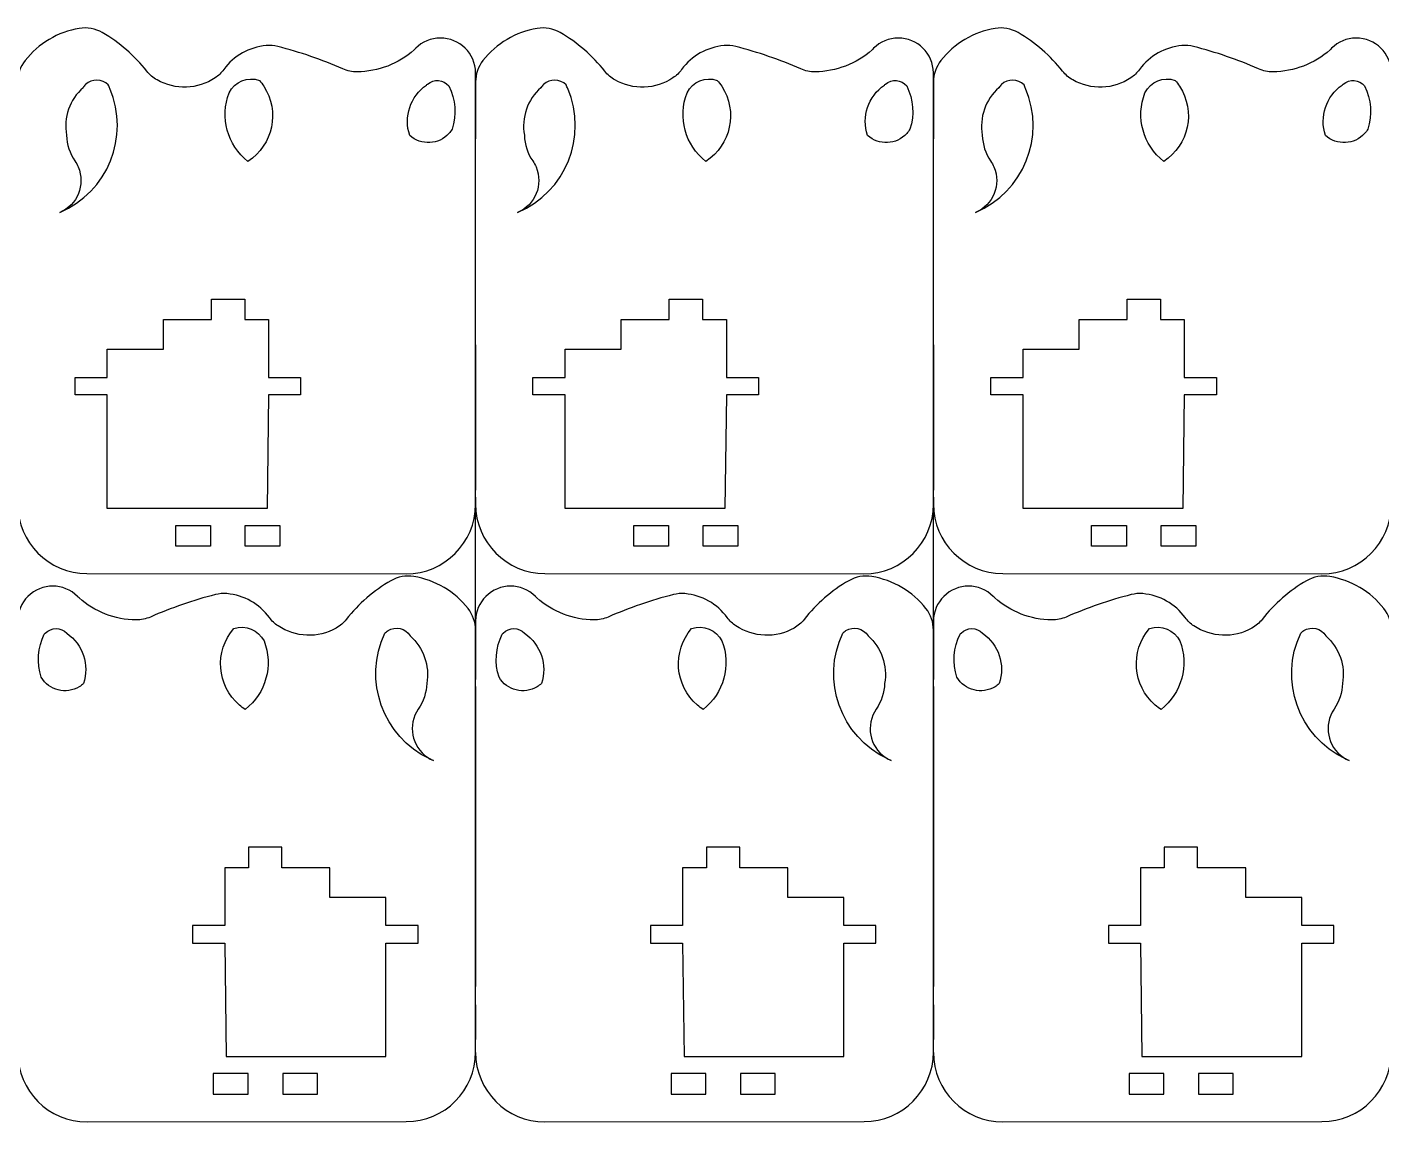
# Model space of a CAD drawing. Header units: inches. Extents: x -1166 to 134, y 1090 to 1990.
# Drawn here: x -211.2 to -15.9, y 1422.3 to 1580.1 of the extents above; entities that cross this region are included whole.
import ezdxf

# ---------------------------------------------------------------- set-up
doc = ezdxf.new("R2010")
doc.units = ezdxf.units.IN
doc.header["$MEASUREMENT"] = 0
doc.layers.add('Corte exterior', color=7, linetype='Continuous')
doc.layers.add('grabado linea medio', color=7, linetype='Continuous')

# ---------------------------------------------------------------- blocks, each defined once
blk = doc.blocks.new('block 279')
at = {"layer": 'Corte exterior', "color": 1, "lineweight": 25}
blk.add_lwpolyline([(-146.51, 1439.18), (-146.51, 1434.18)], dxfattribs=at)
blk = doc.blocks.new('block 285')
at = {"layer": 'Corte exterior', "color": 1, "lineweight": 25}
blk.add_open_spline([(-212.51, 1432.3), (-212.51, 1426.77), (-208.04, 1422.3), (-202.51, 1422.3), (-202.51, 1422.3), (-202.51, 1422.3), (-202.5, 1422.3), (-202.5, 1422.3), (-156.5, 1422.34), (-156.5, 1422.34), (-150.98, 1422.35), (-146.51, 1426.82), (-146.51, 1432.34), (-146.51, 1432.34), (-146.51, 1493.18), (-146.51, 1493.18), (-146.51, 1494.3), (-146.89, 1495.39), (-147.58, 1496.27), (-149.52, 1498.73), (-152.3, 1500.38), (-155.39, 1500.9), (-156.54, 1501.09), (-157.71, 1500.87), (-158.71, 1500.29), (-161.19, 1498.86), (-163.37, 1496.97), (-165.14, 1494.72), (-165.54, 1494.21), (-166.03, 1493.79), (-166.6, 1493.47), (-169.22, 1491.97), (-172.47, 1492.1), (-174.97, 1493.78), (-175.46, 1494.1), (-175.88, 1494.51), (-176.22, 1494.98), (-177.67, 1496.95), (-179.9, 1498.21), (-182.34, 1498.43), (-182.9, 1498.47), (-183.46, 1498.43), (-184.01, 1498.29), (-187.21, 1497.47), (-190.35, 1496.39), (-193.38, 1495.06), (-194.03, 1494.77), (-194.74, 1494.63), (-195.45, 1494.64), (-198.48, 1494.67), (-201.41, 1495.8), (-203.67, 1497.82), (-203.75, 1497.89), (-203.82, 1497.95), (-203.89, 1498.02), (-205.86, 1500), (-209.05, 1500), (-211.03, 1498.03), (-211.97, 1497.1), (-212.5, 1495.82), (-212.51, 1494.5), (-212.51, 1494.5), (-212.51, 1512.33), (-212.51, 1512.33), (-212.51, 1512.33), (-212.51, 1511.33), (-212.51, 1511.33), (-212.51, 1505.82), (-208.04, 1501.34), (-202.52, 1501.33), (-202.52, 1501.33), (-156.52, 1501.29), (-156.52, 1501.29), (-151, 1501.28), (-146.52, 1505.76), (-146.51, 1511.28), (-146.51, 1511.28), (-146.51, 1511.29), (-146.51, 1511.29), (-146.51, 1511.29), (-146.51, 1573.49), (-146.51, 1573.49), (-146.53, 1576.28), (-148.81, 1578.52), (-151.6, 1578.5), (-152.93, 1578.49), (-154.2, 1577.96), (-155.14, 1577.02), (-155.21, 1576.95), (-155.28, 1576.88), (-155.35, 1576.81), (-157.62, 1574.79), (-160.54, 1573.66), (-163.58, 1573.63), (-164.29, 1573.62), (-164.99, 1573.77), (-165.64, 1574.05), (-168.67, 1575.39), (-171.81, 1576.47), (-175.02, 1577.28), (-175.56, 1577.42), (-176.13, 1577.47), (-176.69, 1577.42), (-179.13, 1577.2), (-181.36, 1575.95), (-182.8, 1573.97), (-183.15, 1573.5), (-183.57, 1573.1), (-184.05, 1572.77), (-186.56, 1571.09), (-189.8, 1570.97), (-192.42, 1572.46), (-192.99, 1572.78), (-193.49, 1573.21), (-193.89, 1573.72), (-195.65, 1575.97), (-197.83, 1577.86), (-200.31, 1579.29), (-201.31, 1579.87), (-202.49, 1580.08), (-203.63, 1579.89), (-206.72, 1579.38), (-209.51, 1577.73), (-211.44, 1575.26), (-212.13, 1574.38), (-212.51, 1573.29), (-212.51, 1572.17), (-212.51, 1572.17), (-212.51, 1564), (-212.51, 1564)], degree=3, knots=[0, 0, 0, 0, 1, 1, 1, 2, 2, 2, 3, 3, 3, 4, 4, 4, 5, 5, 5, 6, 6, 6, 7, 7, 7, 8, 8, 8, 9, 9, 9, 10, 10, 10, 11, 11, 11, 12, 12, 12, 13, 13, 13, 14, 14, 14, 15, 15, 15, 16, 16, 16, 17, 17, 17, 18, 18, 18, 19, 19, 19, 20, 20, 20, 21, 21, 21, 22, 22, 22, 23, 23, 23, 24, 24, 24, 25, 25, 25, 26, 26, 26, 27, 27, 27, 28, 28, 28, 29, 29, 29, 30, 30, 30, 31, 31, 31, 32, 32, 32, 33, 33, 33, 34, 34, 34, 35, 35, 35, 36, 36, 36, 37, 37, 37, 38, 38, 38, 39, 39, 39, 40, 40, 40, 41, 41, 41, 42, 42, 42, 43, 43, 43, 43], dxfattribs=at)
blk = doc.blocks.new('block 295')
at = {"layer": 'Corte exterior', "color": 1, "lineweight": 25}
blk.add_lwpolyline([(-184.31, 1426.28), (-179.31, 1426.28), (-179.31, 1429.28), (-184.31, 1429.28), (-184.31, 1426.28)], dxfattribs=at)
blk = doc.blocks.new('block 300')
at = {"layer": 'Corte exterior', "color": 1, "lineweight": 25}
blk.add_lwpolyline([(-174.31, 1426.28), (-169.31, 1426.28), (-169.31, 1429.28), (-174.31, 1429.28), (-174.31, 1426.28)], dxfattribs=at)
blk = doc.blocks.new('block 305')
at = {"layer": 'Corte exterior', "color": 1, "lineweight": 25}
blk.add_open_spline([(-209.13, 1486.37), (-207.99, 1484.48), (-205.53, 1483.87), (-203.64, 1485.01), (-203.42, 1485.15), (-203.21, 1485.3), (-203.02, 1485.47), (-202.13, 1488.16), (-203.11, 1491.12), (-205.44, 1492.73), (-206.29, 1493.59), (-207.67, 1493.6), (-208.53, 1492.75), (-208.58, 1492.71), (-208.62, 1492.66), (-208.67, 1492.61), (-209.63, 1490.67), (-209.8, 1488.43), (-209.13, 1486.37)], degree=3, knots=[0, 0, 0, 0, 1, 1, 1, 2, 2, 2, 3, 3, 3, 4, 4, 4, 5, 5, 5, 6, 6, 6, 6], dxfattribs=at)
blk = doc.blocks.new('block 310')
at = {"layer": 'Corte exterior', "color": 1, "lineweight": 25}
blk.add_open_spline([(-179.71, 1481.73), (-176.73, 1484.07), (-175.63, 1488.08), (-177, 1491.61), (-177.8, 1493.21), (-179.66, 1493.98), (-181.36, 1493.4), (-184.18, 1490.13), (-183.82, 1485.18), (-180.54, 1482.36), (-180.28, 1482.13), (-180, 1481.92), (-179.71, 1481.73)], degree=3, knots=[0, 0, 0, 0, 1, 1, 1, 2, 2, 2, 3, 3, 3, 4, 4, 4, 4], dxfattribs=at)
blk = doc.blocks.new('block 315')
at = {"layer": 'Corte exterior', "color": 1, "lineweight": 25}
blk.add_open_spline([(-152.58, 1474.37), (-152.89, 1474.5), (-153.18, 1474.66), (-153.45, 1474.85), (-155.73, 1476.4), (-156.32, 1479.52), (-154.76, 1481.8), (-154.01, 1482.89), (-153.59, 1484.17), (-153.55, 1485.49), (-153.1, 1488.04), (-154, 1490.64), (-155.95, 1492.36), (-156.62, 1493.44), (-158.05, 1493.77), (-159.13, 1493.1), (-159.29, 1493), (-159.44, 1492.88), (-159.57, 1492.74), (-162.79, 1485.95), (-159.9, 1477.83), (-153.1, 1474.6), (-152.93, 1474.52), (-152.76, 1474.45), (-152.58, 1474.37)], degree=3, knots=[0, 0, 0, 0, 1, 1, 1, 2, 2, 2, 3, 3, 3, 4, 4, 4, 5, 5, 5, 6, 6, 6, 7, 7, 7, 8, 8, 8, 8], dxfattribs=at)
blk = doc.blocks.new('block 320')
at = {"layer": 'Corte exterior', "color": 1, "lineweight": 25}
blk.add_lwpolyline([(-184.71, 1508.27), (-184.71, 1505.27), (-189.71, 1505.27), (-189.71, 1508.27), (-184.71, 1508.27)], dxfattribs=at)
blk = doc.blocks.new('block 325')
at = {"layer": 'Corte exterior', "color": 1, "lineweight": 25}
blk.add_lwpolyline([(-174.71, 1508.27), (-174.71, 1505.27), (-179.71, 1505.27), (-179.71, 1508.27), (-174.71, 1508.27)], dxfattribs=at)
blk = doc.blocks.new('block 330')
at = {"layer": 'Corte exterior', "color": 1, "lineweight": 25}
blk.add_open_spline([(-206.44, 1553.37), (-203.9, 1554.44), (-202.71, 1557.38), (-203.79, 1559.92), (-203.92, 1560.23), (-204.08, 1560.52), (-204.27, 1560.79), (-205.01, 1561.88), (-205.43, 1563.16), (-205.47, 1564.49), (-205.93, 1567.03), (-205.02, 1569.64), (-203.08, 1571.35), (-202.98, 1571.51), (-202.86, 1571.66), (-202.73, 1571.79), (-201.81, 1572.68), (-200.34, 1572.66), (-199.45, 1571.74), (-199.37, 1571.57), (-199.3, 1571.39), (-199.22, 1571.22), (-196.28, 1564.3), (-199.52, 1556.3), (-206.44, 1553.37)], degree=3, knots=[0, 0, 0, 0, 1, 1, 1, 2, 2, 2, 3, 3, 3, 4, 4, 4, 5, 5, 5, 6, 6, 6, 7, 7, 7, 8, 8, 8, 8], dxfattribs=at)
blk = doc.blocks.new('block 335')
at = {"layer": 'Corte exterior', "color": 1, "lineweight": 25}
blk.add_open_spline([(-177.66, 1572.4), (-179.36, 1572.97), (-181.22, 1572.21), (-182.03, 1570.6), (-183.39, 1567.07), (-182.29, 1563.07), (-179.32, 1560.72), (-175.7, 1563.09), (-174.67, 1567.94), (-177.04, 1571.56), (-177.23, 1571.85), (-177.44, 1572.13), (-177.66, 1572.4)], degree=3, knots=[0, 0, 0, 0, 1, 1, 1, 2, 2, 2, 3, 3, 3, 4, 4, 4, 4], dxfattribs=at)
blk = doc.blocks.new('block 340')
at = {"layer": 'Corte exterior', "color": 1, "lineweight": 25}
blk.add_open_spline([(-150.36, 1571.6), (-151.14, 1572.52), (-152.51, 1572.64), (-153.44, 1571.86), (-153.49, 1571.82), (-153.54, 1571.77), (-153.58, 1571.72), (-155.91, 1570.11), (-156.9, 1567.15), (-156, 1564.47), (-154.36, 1562.99), (-151.83, 1563.11), (-150.35, 1564.75), (-150.18, 1564.94), (-150.03, 1565.15), (-149.89, 1565.37), (-149.23, 1567.42), (-149.39, 1569.66), (-150.36, 1571.6)], degree=3, knots=[0, 0, 0, 0, 1, 1, 1, 2, 2, 2, 3, 3, 3, 4, 4, 4, 5, 5, 5, 6, 6, 6, 6], dxfattribs=at)
blk = doc.blocks.new('block 344')
at = {"layer": 'Corte exterior', "color": 1, "lineweight": 25}
blk.add_lwpolyline([(-146.51, 1535.3), (-146.51, 1563)], dxfattribs=at)
blk = doc.blocks.new('block 349')
at = {"layer": 'Corte exterior', "color": 1, "lineweight": 25}
blk.add_lwpolyline([(-146.51, 1494.5), (-146.51, 1486.04)], dxfattribs=at)
blk = doc.blocks.new('block 354')
at = {"layer": 'Corte exterior', "color": 1, "lineweight": 25}
blk.add_lwpolyline([(-146.51, 1485.04), (-146.51, 1441.8)], dxfattribs=at)
blk = doc.blocks.new('block 359')
at = {"layer": 'Corte exterior', "color": 1, "lineweight": 25}
blk.add_lwpolyline([(-146.51, 1534.3), (-146.51, 1513.33)], dxfattribs=at)
blk = doc.blocks.new('block 364')
at = {"layer": 'Corte exterior', "color": 1, "lineweight": 25}
blk.add_lwpolyline([(-80.51, 1439.18), (-80.5, 1434.18)], dxfattribs=at)
blk = doc.blocks.new('block 370')
at = {"layer": 'Corte exterior', "color": 1, "lineweight": 25}
blk.add_open_spline([(-146.51, 1432.3), (-146.51, 1426.77), (-142.03, 1422.3), (-136.51, 1422.3), (-136.51, 1422.3), (-136.5, 1422.3), (-136.5, 1422.3), (-136.5, 1422.3), (-90.5, 1422.34), (-90.5, 1422.34), (-84.98, 1422.35), (-80.51, 1426.82), (-80.51, 1432.34), (-80.51, 1432.34), (-80.51, 1493.18), (-80.51, 1493.18), (-80.51, 1494.3), (-80.89, 1495.39), (-81.58, 1496.27), (-83.51, 1498.73), (-86.3, 1500.38), (-89.39, 1500.9), (-90.53, 1501.09), (-91.71, 1500.87), (-92.71, 1500.29), (-95.19, 1498.86), (-97.37, 1496.97), (-99.13, 1494.72), (-99.53, 1494.21), (-100.03, 1493.79), (-100.6, 1493.47), (-103.22, 1491.97), (-106.46, 1492.1), (-108.97, 1493.78), (-109.45, 1494.1), (-109.88, 1494.51), (-110.22, 1494.98), (-111.66, 1496.95), (-113.89, 1498.21), (-116.33, 1498.43), (-116.89, 1498.47), (-117.46, 1498.43), (-118, 1498.29), (-121.21, 1497.47), (-124.35, 1496.39), (-127.38, 1495.06), (-128.03, 1494.77), (-128.73, 1494.63), (-129.44, 1494.64), (-132.48, 1494.67), (-135.4, 1495.8), (-137.67, 1497.82), (-137.74, 1497.89), (-137.82, 1497.95), (-137.89, 1498.02), (-139.85, 1500), (-143.05, 1500), (-145.03, 1498.03), (-145.97, 1497.1), (-146.5, 1495.82), (-146.51, 1494.5), (-146.51, 1494.5), (-146.51, 1512.33), (-146.51, 1512.33), (-146.51, 1512.33), (-146.51, 1511.33), (-146.51, 1511.33), (-146.51, 1505.82), (-142.04, 1501.34), (-136.52, 1501.33), (-136.52, 1501.33), (-90.52, 1501.29), (-90.52, 1501.29), (-84.99, 1501.28), (-80.51, 1505.76), (-80.51, 1511.28), (-80.51, 1511.28), (-80.51, 1511.29), (-80.51, 1511.29), (-80.51, 1511.29), (-80.51, 1573.49), (-80.51, 1573.49), (-80.53, 1576.28), (-82.81, 1578.52), (-85.59, 1578.5), (-86.92, 1578.49), (-88.19, 1577.96), (-89.13, 1577.02), (-89.2, 1576.95), (-89.27, 1576.88), (-89.35, 1576.81), (-91.61, 1574.79), (-94.54, 1573.66), (-97.57, 1573.63), (-98.29, 1573.62), (-98.99, 1573.77), (-99.64, 1574.05), (-102.67, 1575.39), (-105.81, 1576.47), (-109.01, 1577.28), (-109.56, 1577.42), (-110.13, 1577.47), (-110.69, 1577.42), (-113.13, 1577.2), (-115.35, 1575.95), (-116.8, 1573.97), (-117.14, 1573.5), (-117.57, 1573.1), (-118.05, 1572.77), (-120.55, 1571.09), (-123.8, 1570.97), (-126.42, 1572.46), (-126.99, 1572.78), (-127.48, 1573.21), (-127.88, 1573.72), (-129.65, 1575.97), (-131.83, 1577.86), (-134.31, 1579.29), (-135.31, 1579.87), (-136.49, 1580.08), (-137.63, 1579.89), (-140.72, 1579.38), (-143.51, 1577.73), (-145.44, 1575.26), (-146.13, 1574.38), (-146.51, 1573.29), (-146.51, 1572.17), (-146.51, 1572.17), (-146.51, 1564), (-146.51, 1564)], degree=3, knots=[0, 0, 0, 0, 1, 1, 1, 2, 2, 2, 3, 3, 3, 4, 4, 4, 5, 5, 5, 6, 6, 6, 7, 7, 7, 8, 8, 8, 9, 9, 9, 10, 10, 10, 11, 11, 11, 12, 12, 12, 13, 13, 13, 14, 14, 14, 15, 15, 15, 16, 16, 16, 17, 17, 17, 18, 18, 18, 19, 19, 19, 20, 20, 20, 21, 21, 21, 22, 22, 22, 23, 23, 23, 24, 24, 24, 25, 25, 25, 26, 26, 26, 27, 27, 27, 28, 28, 28, 29, 29, 29, 30, 30, 30, 31, 31, 31, 32, 32, 32, 33, 33, 33, 34, 34, 34, 35, 35, 35, 36, 36, 36, 37, 37, 37, 38, 38, 38, 39, 39, 39, 40, 40, 40, 41, 41, 41, 42, 42, 42, 43, 43, 43, 43], dxfattribs=at)
blk = doc.blocks.new('block 375')
at = {"layer": 'Corte exterior', "color": 1, "lineweight": 25}
blk.add_lwpolyline([(-146.51, 1432.3), (-146.51, 1440.8)], dxfattribs=at)
blk = doc.blocks.new('block 380')
at = {"layer": 'Corte exterior', "color": 1, "lineweight": 25}
blk.add_lwpolyline([(-118.31, 1426.28), (-113.31, 1426.28), (-113.31, 1429.28), (-118.31, 1429.28), (-118.31, 1426.28)], dxfattribs=at)
blk = doc.blocks.new('block 385')
at = {"layer": 'Corte exterior', "color": 1, "lineweight": 25}
blk.add_lwpolyline([(-108.31, 1426.28), (-103.31, 1426.28), (-103.31, 1429.28), (-108.31, 1429.28), (-108.31, 1426.28)], dxfattribs=at)
blk = doc.blocks.new('block 390')
at = {"layer": 'Corte exterior', "color": 1, "lineweight": 25}
blk.add_open_spline([(-143.13, 1486.37), (-141.99, 1484.48), (-139.53, 1483.87), (-137.64, 1485.01), (-137.42, 1485.15), (-137.21, 1485.3), (-137.02, 1485.47), (-136.12, 1488.16), (-137.11, 1491.12), (-139.44, 1492.73), (-140.28, 1493.59), (-141.67, 1493.6), (-142.53, 1492.75), (-142.57, 1492.71), (-142.62, 1492.66), (-142.66, 1492.61), (-143.63, 1490.67), (-143.8, 1488.43), (-143.13, 1486.37)], degree=3, knots=[0, 0, 0, 0, 1, 1, 1, 2, 2, 2, 3, 3, 3, 4, 4, 4, 5, 5, 5, 6, 6, 6, 6], dxfattribs=at)
blk = doc.blocks.new('block 395')
at = {"layer": 'Corte exterior', "color": 1, "lineweight": 25}
blk.add_open_spline([(-113.7, 1481.73), (-110.73, 1484.07), (-109.63, 1488.08), (-111, 1491.61), (-111.8, 1493.21), (-113.66, 1493.98), (-115.36, 1493.4), (-118.18, 1490.13), (-117.81, 1485.18), (-114.54, 1482.36), (-114.27, 1482.13), (-113.99, 1481.92), (-113.7, 1481.73)], degree=3, knots=[0, 0, 0, 0, 1, 1, 1, 2, 2, 2, 3, 3, 3, 4, 4, 4, 4], dxfattribs=at)
blk = doc.blocks.new('block 400')
at = {"layer": 'Corte exterior', "color": 1, "lineweight": 25}
blk.add_open_spline([(-86.58, 1474.37), (-86.88, 1474.5), (-87.17, 1474.66), (-87.45, 1474.85), (-89.73, 1476.4), (-90.31, 1479.52), (-88.76, 1481.8), (-88.01, 1482.89), (-87.59, 1484.17), (-87.55, 1485.49), (-87.09, 1488.04), (-88, 1490.64), (-89.94, 1492.36), (-90.62, 1493.44), (-92.05, 1493.77), (-93.13, 1493.1), (-93.29, 1493), (-93.44, 1492.88), (-93.57, 1492.74), (-96.79, 1485.95), (-93.89, 1477.83), (-87.1, 1474.6), (-86.93, 1474.52), (-86.75, 1474.45), (-86.58, 1474.37)], degree=3, knots=[0, 0, 0, 0, 1, 1, 1, 2, 2, 2, 3, 3, 3, 4, 4, 4, 5, 5, 5, 6, 6, 6, 7, 7, 7, 8, 8, 8, 8], dxfattribs=at)
blk = doc.blocks.new('block 405')
at = {"layer": 'Corte exterior', "color": 1, "lineweight": 25}
blk.add_lwpolyline([(-118.71, 1508.27), (-118.71, 1505.27), (-123.71, 1505.27), (-123.71, 1508.27), (-118.71, 1508.27)], dxfattribs=at)
blk = doc.blocks.new('block 410')
at = {"layer": 'Corte exterior', "color": 1, "lineweight": 25}
blk.add_lwpolyline([(-108.71, 1508.27), (-108.71, 1505.27), (-113.71, 1505.27), (-113.71, 1508.27), (-108.71, 1508.27)], dxfattribs=at)
blk = doc.blocks.new('block 415')
at = {"layer": 'Corte exterior', "color": 1, "lineweight": 25}
blk.add_open_spline([(-140.44, 1553.37), (-137.9, 1554.44), (-136.71, 1557.38), (-137.79, 1559.92), (-137.92, 1560.23), (-138.08, 1560.52), (-138.26, 1560.79), (-139.01, 1561.88), (-139.43, 1563.16), (-139.47, 1564.49), (-139.92, 1567.03), (-139.02, 1569.64), (-137.08, 1571.35), (-136.98, 1571.51), (-136.86, 1571.66), (-136.72, 1571.79), (-135.8, 1572.68), (-134.34, 1572.66), (-133.45, 1571.74), (-133.37, 1571.57), (-133.29, 1571.39), (-133.22, 1571.22), (-130.28, 1564.3), (-133.51, 1556.3), (-140.44, 1553.37)], degree=3, knots=[0, 0, 0, 0, 1, 1, 1, 2, 2, 2, 3, 3, 3, 4, 4, 4, 5, 5, 5, 6, 6, 6, 7, 7, 7, 8, 8, 8, 8], dxfattribs=at)
blk = doc.blocks.new('block 420')
at = {"layer": 'Corte exterior', "color": 1, "lineweight": 25}
blk.add_open_spline([(-111.66, 1572.4), (-113.36, 1572.97), (-115.22, 1572.21), (-116.02, 1570.6), (-117.39, 1567.07), (-116.29, 1563.07), (-113.32, 1560.72), (-109.69, 1563.09), (-108.67, 1567.94), (-111.03, 1571.56), (-111.22, 1571.85), (-111.43, 1572.13), (-111.66, 1572.4)], degree=3, knots=[0, 0, 0, 0, 1, 1, 1, 2, 2, 2, 3, 3, 3, 4, 4, 4, 4], dxfattribs=at)
blk = doc.blocks.new('block 425')
at = {"layer": 'Corte exterior', "color": 1, "lineweight": 25}
blk.add_open_spline([(-84.36, 1571.6), (-85.13, 1572.52), (-86.51, 1572.64), (-87.43, 1571.86), (-87.48, 1571.82), (-87.53, 1571.77), (-87.58, 1571.72), (-89.91, 1570.11), (-90.89, 1567.15), (-90, 1564.47), (-88.36, 1562.99), (-85.83, 1563.11), (-84.35, 1564.75), (-84.18, 1564.94), (-84.02, 1565.15), (-83.89, 1565.37), (-83.22, 1567.42), (-83.39, 1569.66), (-84.36, 1571.6)], degree=3, knots=[0, 0, 0, 0, 1, 1, 1, 2, 2, 2, 3, 3, 3, 4, 4, 4, 5, 5, 5, 6, 6, 6, 6], dxfattribs=at)
blk = doc.blocks.new('block 429')
at = {"layer": 'Corte exterior', "color": 1, "lineweight": 25}
blk.add_lwpolyline([(-80.5, 1535.3), (-80.5, 1563)], dxfattribs=at)
blk = doc.blocks.new('block 434')
at = {"layer": 'Corte exterior', "color": 1, "lineweight": 25}
blk.add_lwpolyline([(-80.51, 1494.5), (-80.51, 1486.04)], dxfattribs=at)
blk = doc.blocks.new('block 439')
at = {"layer": 'Corte exterior', "color": 1, "lineweight": 25}
blk.add_lwpolyline([(-80.51, 1485.04), (-80.51, 1441.8)], dxfattribs=at)
blk = doc.blocks.new('block 444')
at = {"layer": 'Corte exterior', "color": 1, "lineweight": 25}
blk.add_lwpolyline([(-80.5, 1534.3), (-80.5, 1513.33)], dxfattribs=at)
blk = doc.blocks.new('block 455')
at = {"layer": 'Corte exterior', "color": 1, "lineweight": 25}
blk.add_open_spline([(-80.51, 1432.3), (-80.51, 1426.77), (-76.03, 1422.3), (-70.51, 1422.3), (-70.5, 1422.3), (-70.5, 1422.3), (-70.5, 1422.3), (-70.5, 1422.3), (-24.5, 1422.34), (-24.5, 1422.34), (-18.98, 1422.35), (-14.51, 1426.82), (-14.51, 1432.34), (-14.51, 1432.34), (-14.51, 1493.18), (-14.51, 1493.18), (-14.51, 1494.3), (-14.88, 1495.39), (-15.58, 1496.27), (-17.51, 1498.73), (-20.3, 1500.38), (-23.39, 1500.9), (-24.53, 1501.09), (-25.7, 1500.87), (-26.71, 1500.29), (-29.18, 1498.86), (-31.36, 1496.97), (-33.13, 1494.72), (-33.53, 1494.21), (-34.03, 1493.79), (-34.59, 1493.47), (-37.22, 1491.97), (-40.46, 1492.1), (-42.97, 1493.78), (-43.45, 1494.1), (-43.87, 1494.51), (-44.22, 1494.98), (-45.66, 1496.95), (-47.89, 1498.21), (-50.33, 1498.43), (-50.89, 1498.47), (-51.46, 1498.43), (-52, 1498.29), (-55.21, 1497.47), (-58.34, 1496.39), (-61.37, 1495.06), (-62.02, 1494.77), (-62.73, 1494.63), (-63.44, 1494.64), (-66.48, 1494.67), (-69.4, 1495.8), (-71.67, 1497.82), (-71.74, 1497.89), (-71.81, 1497.95), (-71.88, 1498.02), (-73.85, 1500), (-77.05, 1500), (-79.02, 1498.03), (-79.96, 1497.1), (-80.5, 1495.82), (-80.51, 1494.5), (-80.51, 1494.5), (-80.5, 1512.33), (-80.5, 1512.33), (-80.5, 1512.33), (-80.5, 1511.33), (-80.5, 1511.33), (-80.5, 1505.82), (-76.03, 1501.34), (-70.52, 1501.33), (-70.52, 1501.33), (-24.51, 1501.29), (-24.51, 1501.29), (-18.99, 1501.28), (-14.51, 1505.76), (-14.5, 1511.28), (-14.5, 1511.28), (-14.5, 1511.29), (-14.5, 1511.29), (-14.5, 1511.29), (-14.5, 1573.49), (-14.5, 1573.49), (-14.53, 1576.28), (-16.8, 1578.52), (-19.59, 1578.5), (-20.92, 1578.49), (-22.19, 1577.96), (-23.13, 1577.02), (-23.2, 1576.95), (-23.27, 1576.88), (-23.34, 1576.81), (-25.61, 1574.79), (-28.53, 1573.66), (-31.57, 1573.63), (-32.28, 1573.62), (-32.99, 1573.77), (-33.64, 1574.05), (-36.67, 1575.39), (-39.8, 1576.47), (-43.01, 1577.28), (-43.56, 1577.42), (-44.12, 1577.47), (-44.68, 1577.42), (-47.12, 1577.2), (-49.35, 1575.95), (-50.8, 1573.97), (-51.14, 1573.5), (-51.56, 1573.1), (-52.05, 1572.77), (-54.55, 1571.09), (-57.79, 1570.97), (-60.42, 1572.46), (-60.98, 1572.78), (-61.48, 1573.21), (-61.88, 1573.72), (-63.65, 1575.97), (-65.83, 1577.86), (-68.31, 1579.29), (-69.31, 1579.87), (-70.48, 1580.08), (-71.63, 1579.89), (-74.72, 1579.38), (-77.5, 1577.73), (-79.44, 1575.26), (-80.13, 1574.38), (-80.5, 1573.29), (-80.5, 1572.17), (-80.5, 1572.17), (-80.5, 1564), (-80.5, 1564)], degree=3, knots=[0, 0, 0, 0, 1, 1, 1, 2, 2, 2, 3, 3, 3, 4, 4, 4, 5, 5, 5, 6, 6, 6, 7, 7, 7, 8, 8, 8, 9, 9, 9, 10, 10, 10, 11, 11, 11, 12, 12, 12, 13, 13, 13, 14, 14, 14, 15, 15, 15, 16, 16, 16, 17, 17, 17, 18, 18, 18, 19, 19, 19, 20, 20, 20, 21, 21, 21, 22, 22, 22, 23, 23, 23, 24, 24, 24, 25, 25, 25, 26, 26, 26, 27, 27, 27, 28, 28, 28, 29, 29, 29, 30, 30, 30, 31, 31, 31, 32, 32, 32, 33, 33, 33, 34, 34, 34, 35, 35, 35, 36, 36, 36, 37, 37, 37, 38, 38, 38, 39, 39, 39, 40, 40, 40, 41, 41, 41, 42, 42, 42, 43, 43, 43, 43], dxfattribs=at)
blk = doc.blocks.new('block 460')
at = {"layer": 'Corte exterior', "color": 1, "lineweight": 25}
blk.add_lwpolyline([(-80.51, 1432.3), (-80.51, 1440.8)], dxfattribs=at)
blk = doc.blocks.new('block 465')
at = {"layer": 'Corte exterior', "color": 1, "lineweight": 25}
blk.add_lwpolyline([(-52.31, 1426.28), (-47.31, 1426.28), (-47.31, 1429.28), (-52.31, 1429.28), (-52.31, 1426.28)], dxfattribs=at)
blk = doc.blocks.new('block 470')
at = {"layer": 'Corte exterior', "color": 1, "lineweight": 25}
blk.add_lwpolyline([(-42.31, 1426.28), (-37.31, 1426.28), (-37.31, 1429.28), (-42.31, 1429.28), (-42.31, 1426.28)], dxfattribs=at)
blk = doc.blocks.new('block 475')
at = {"layer": 'Corte exterior', "color": 1, "lineweight": 25}
blk.add_open_spline([(-77.12, 1486.37), (-75.98, 1484.48), (-73.53, 1483.87), (-71.63, 1485.01), (-71.41, 1485.15), (-71.21, 1485.3), (-71.02, 1485.47), (-70.12, 1488.16), (-71.11, 1491.12), (-73.44, 1492.73), (-74.28, 1493.59), (-75.66, 1493.6), (-76.52, 1492.75), (-76.57, 1492.71), (-76.62, 1492.66), (-76.66, 1492.61), (-77.63, 1490.67), (-77.79, 1488.43), (-77.12, 1486.37)], degree=3, knots=[0, 0, 0, 0, 1, 1, 1, 2, 2, 2, 3, 3, 3, 4, 4, 4, 5, 5, 5, 6, 6, 6, 6], dxfattribs=at)
blk = doc.blocks.new('block 480')
at = {"layer": 'Corte exterior', "color": 1, "lineweight": 25}
blk.add_open_spline([(-47.7, 1481.73), (-44.73, 1484.07), (-43.63, 1488.08), (-44.99, 1491.61), (-45.8, 1493.21), (-47.66, 1493.98), (-49.35, 1493.4), (-52.18, 1490.13), (-51.81, 1485.18), (-48.53, 1482.36), (-48.27, 1482.13), (-47.99, 1481.92), (-47.7, 1481.73)], degree=3, knots=[0, 0, 0, 0, 1, 1, 1, 2, 2, 2, 3, 3, 3, 4, 4, 4, 4], dxfattribs=at)
blk = doc.blocks.new('block 485')
at = {"layer": 'Corte exterior', "color": 1, "lineweight": 25}
blk.add_open_spline([(-20.58, 1474.37), (-20.88, 1474.5), (-21.17, 1474.66), (-21.44, 1474.85), (-23.72, 1476.4), (-24.31, 1479.52), (-22.75, 1481.8), (-22.01, 1482.89), (-21.59, 1484.17), (-21.55, 1485.49), (-21.09, 1488.04), (-22, 1490.64), (-23.94, 1492.36), (-24.62, 1493.44), (-26.04, 1493.77), (-27.13, 1493.1), (-27.29, 1493), (-27.43, 1492.88), (-27.56, 1492.74), (-30.79, 1485.95), (-27.89, 1477.83), (-21.09, 1474.6), (-20.92, 1474.52), (-20.75, 1474.45), (-20.58, 1474.37)], degree=3, knots=[0, 0, 0, 0, 1, 1, 1, 2, 2, 2, 3, 3, 3, 4, 4, 4, 5, 5, 5, 6, 6, 6, 7, 7, 7, 8, 8, 8, 8], dxfattribs=at)
blk = doc.blocks.new('block 490')
at = {"layer": 'Corte exterior', "color": 1, "lineweight": 25}
blk.add_lwpolyline([(-52.7, 1508.27), (-52.7, 1505.27), (-57.7, 1505.27), (-57.7, 1508.27), (-52.7, 1508.27)], dxfattribs=at)
blk = doc.blocks.new('block 495')
at = {"layer": 'Corte exterior', "color": 1, "lineweight": 25}
blk.add_lwpolyline([(-42.7, 1508.27), (-42.7, 1505.27), (-47.7, 1505.27), (-47.7, 1508.27), (-42.7, 1508.27)], dxfattribs=at)
blk = doc.blocks.new('block 500')
at = {"layer": 'Corte exterior', "color": 1, "lineweight": 25}
blk.add_open_spline([(-74.44, 1553.37), (-71.89, 1554.44), (-70.71, 1557.38), (-71.78, 1559.92), (-71.91, 1560.23), (-72.07, 1560.52), (-72.26, 1560.79), (-73.01, 1561.88), (-73.42, 1563.16), (-73.46, 1564.49), (-73.92, 1567.03), (-73.01, 1569.64), (-71.07, 1571.35), (-70.97, 1571.51), (-70.85, 1571.66), (-70.72, 1571.79), (-69.8, 1572.68), (-68.34, 1572.66), (-67.45, 1571.74), (-67.37, 1571.57), (-67.29, 1571.39), (-67.22, 1571.22), (-64.28, 1564.3), (-67.51, 1556.3), (-74.44, 1553.37)], degree=3, knots=[0, 0, 0, 0, 1, 1, 1, 2, 2, 2, 3, 3, 3, 4, 4, 4, 5, 5, 5, 6, 6, 6, 7, 7, 7, 8, 8, 8, 8], dxfattribs=at)
blk = doc.blocks.new('block 505')
at = {"layer": 'Corte exterior', "color": 1, "lineweight": 25}
blk.add_open_spline([(-45.66, 1572.4), (-47.36, 1572.97), (-49.22, 1572.21), (-50.02, 1570.6), (-51.38, 1567.07), (-50.29, 1563.07), (-47.31, 1560.72), (-43.69, 1563.09), (-42.67, 1567.94), (-45.03, 1571.56), (-45.22, 1571.85), (-45.43, 1572.13), (-45.66, 1572.4)], degree=3, knots=[0, 0, 0, 0, 1, 1, 1, 2, 2, 2, 3, 3, 3, 4, 4, 4, 4], dxfattribs=at)
blk = doc.blocks.new('block 510')
at = {"layer": 'Corte exterior', "color": 1, "lineweight": 25}
blk.add_open_spline([(-18.35, 1571.6), (-19.13, 1572.52), (-20.51, 1572.64), (-21.43, 1571.86), (-21.48, 1571.82), (-21.53, 1571.77), (-21.58, 1571.72), (-23.91, 1570.11), (-24.89, 1567.15), (-24, 1564.47), (-22.36, 1562.99), (-19.83, 1563.11), (-18.35, 1564.75), (-18.17, 1564.94), (-18.02, 1565.15), (-17.89, 1565.37), (-17.22, 1567.42), (-17.39, 1569.66), (-18.35, 1571.6)], degree=3, knots=[0, 0, 0, 0, 1, 1, 1, 2, 2, 2, 3, 3, 3, 4, 4, 4, 5, 5, 5, 6, 6, 6, 6], dxfattribs=at)
blk = doc.blocks.new('block 715')
at = {"layer": 'grabado linea medio', "color": 2, "lineweight": 25}
blk.add_lwpolyline([(-174.44, 1461.88), (-179.24, 1461.88), (-179.24, 1458.93), (-182.66, 1458.93), (-182.66, 1450.59), (-187.3, 1450.59), (-187.3, 1448.07), (-182.66, 1448.07), (-182.46, 1431.73), (-159.43, 1431.73), (-159.43, 1448.07), (-154.79, 1448.07), (-154.79, 1450.59), (-159.43, 1450.59), (-159.43, 1454.65), (-167.51, 1454.65), (-167.51, 1458.93), (-174.44, 1458.93), (-174.44, 1461.88)], dxfattribs=at)
blk = doc.blocks.new('block 720')
at = {"layer": 'grabado linea medio', "color": 2, "lineweight": 25}
blk.add_lwpolyline([(-176.36, 1537.92), (-176.36, 1529.58), (-171.72, 1529.58), (-171.72, 1527.06), (-176.37, 1527.06), (-176.57, 1510.72), (-199.59, 1510.72), (-199.59, 1527.06), (-204.23, 1527.06), (-204.23, 1529.58), (-199.59, 1529.58), (-199.59, 1533.64), (-191.51, 1533.64), (-191.51, 1537.92), (-184.59, 1537.92), (-184.59, 1540.87), (-179.79, 1540.87), (-179.79, 1537.92), (-176.36, 1537.92)], dxfattribs=at)
blk = doc.blocks.new('block 725')
at = {"layer": 'grabado linea medio', "color": 2, "lineweight": 25}
blk.add_lwpolyline([(-108.43, 1461.88), (-113.23, 1461.88), (-113.23, 1458.93), (-116.66, 1458.93), (-116.66, 1450.59), (-121.3, 1450.59), (-121.3, 1448.07), (-116.66, 1448.07), (-116.46, 1431.73), (-93.43, 1431.73), (-93.43, 1448.07), (-88.79, 1448.07), (-88.79, 1450.59), (-93.43, 1450.59), (-93.43, 1454.65), (-101.51, 1454.65), (-101.51, 1458.93), (-108.43, 1458.93), (-108.43, 1461.88)], dxfattribs=at)
blk = doc.blocks.new('block 730')
at = {"layer": 'grabado linea medio', "color": 2, "lineweight": 25}
blk.add_lwpolyline([(-110.36, 1537.92), (-110.36, 1529.58), (-105.72, 1529.58), (-105.72, 1527.06), (-110.36, 1527.06), (-110.56, 1510.72), (-133.59, 1510.72), (-133.59, 1527.06), (-138.23, 1527.06), (-138.23, 1529.58), (-133.59, 1529.58), (-133.59, 1533.64), (-125.51, 1533.64), (-125.51, 1537.92), (-118.59, 1537.92), (-118.59, 1540.87), (-113.79, 1540.87), (-113.79, 1537.92), (-110.36, 1537.92)], dxfattribs=at)
blk = doc.blocks.new('block 735')
at = {"layer": 'grabado linea medio', "color": 2, "lineweight": 25}
blk.add_lwpolyline([(-42.43, 1461.88), (-47.23, 1461.88), (-47.23, 1458.93), (-50.65, 1458.93), (-50.65, 1450.59), (-55.29, 1450.59), (-55.29, 1448.07), (-50.65, 1448.07), (-50.45, 1431.73), (-27.42, 1431.73), (-27.42, 1448.07), (-22.78, 1448.07), (-22.78, 1450.59), (-27.42, 1450.59), (-27.42, 1454.65), (-35.5, 1454.65), (-35.5, 1458.93), (-42.43, 1458.93), (-42.43, 1461.88)], dxfattribs=at)
blk = doc.blocks.new('block 740')
at = {"layer": 'grabado linea medio', "color": 2, "lineweight": 25}
blk.add_lwpolyline([(-44.36, 1537.92), (-44.36, 1529.58), (-39.72, 1529.58), (-39.72, 1527.06), (-44.36, 1527.06), (-44.56, 1510.72), (-67.59, 1510.72), (-67.59, 1527.06), (-72.23, 1527.06), (-72.23, 1529.58), (-67.59, 1529.58), (-67.59, 1533.64), (-59.51, 1533.64), (-59.51, 1537.92), (-52.58, 1537.92), (-52.58, 1540.87), (-47.78, 1540.87), (-47.78, 1537.92), (-44.36, 1537.92)], dxfattribs=at)

msp = doc.modelspace()

# ---------------------------------------------------------------- block references
at = {"layer": 'Corte exterior'}
for name in ['block 285', 'block 370', 'block 455', 'block 330', 'block 335', 'block 340', 'block 415', 'block 420', 'block 425', 'block 500', 'block 505', 'block 510', 'block 344', 'block 429', 'block 359', 'block 444', 'block 320', 'block 325', 'block 405', 'block 410', 'block 490', 'block 495', 'block 349', 'block 434', 'block 305', 'block 310', 'block 315', 'block 390', 'block 395', 'block 400', 'block 475', 'block 480', 'block 485', 'block 354', 'block 439', 'block 375', 'block 460', 'block 279', 'block 364', 'block 295', 'block 300', 'block 380', 'block 385', 'block 465', 'block 470']:
    msp.add_blockref(name, (0, 0), dxfattribs=at)
at = {"layer": 'grabado linea medio'}
for name in ['block 720', 'block 730', 'block 740', 'block 715', 'block 725', 'block 735']:
    msp.add_blockref(name, (0, 0), dxfattribs=at)

doc.saveas('drawing.dxf')
